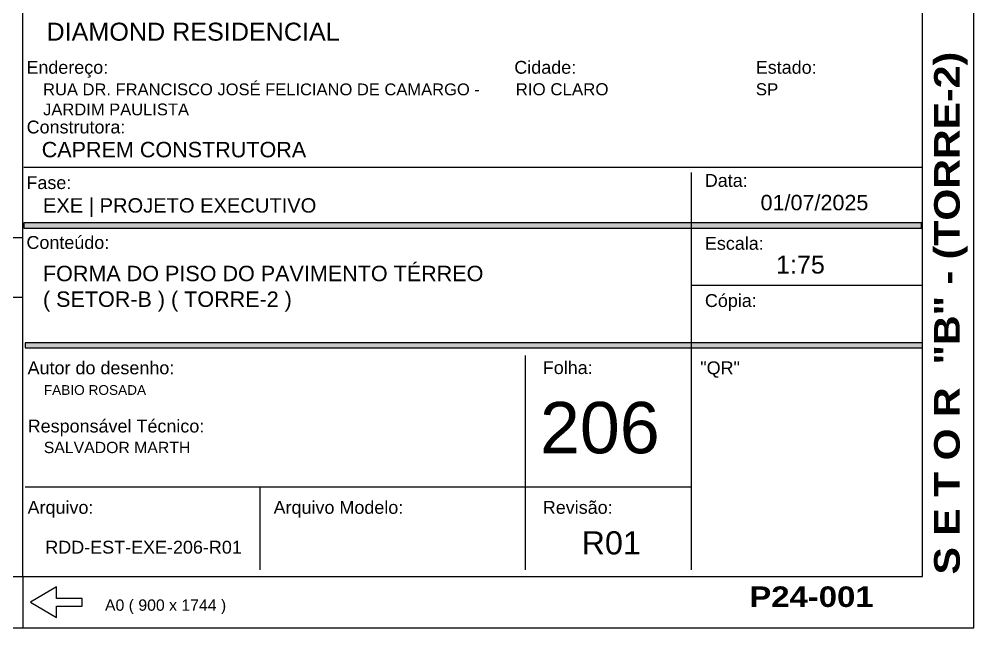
# Model space of a CAD drawing. Extents: x 0 to 13080, y 0 to 6750.
# Drawn here: x 11687 to 13080, y 0 to 889 of the extents above; entities that cross this region are included whole.
import ezdxf

# ---------------------------------------------------------------- set-up
doc = ezdxf.new("R2010")
doc.units = 0
doc.header["$MEASUREMENT"] = 0
for name, color, linetype in [('MTH-179', 1, 'CONTINUOUS'), ('MTH-18', 1, 'CONTINUOUS'), ('MTH-226', 6, 'CONTINUOUS'), ('MTH-230', 1, 'CONTINUOUS'), ('MTH-CARIMBO-TXT1', 1, 'CONTINUOUS'), ('MTH-CARIMBO-TXT2', 1, 'CONTINUOUS'), ('MTH-CARIMBOEFORMATO', 1, 'CONTINUOUS'), ('MTH-MARGEM', 5, 'CONTINUOUS'), ('MTH-TXT-NEGRITO', 5, 'CONTINUOUS'), ('MTH-TXT-NOTAS', 3, 'CONTINUOUS')]:
    doc.layers.add(name, color=color, linetype=linetype)
doc.styles.add('TQS_ARIAL', font='arial.ttf')
doc.styles.add('TQS_ARIAL_BLACK', font='ariblk.ttf')

msp = doc.modelspace()

# ---------------------------------------------------------------- linework, layer by layer
at = {"layer": 'MTH-179', "linetype": 'Continuous'}
for p, q in [((13080, 0), (13080, 6750)), ((11692.499993, 75), (11692.499993, 0)), ((0, 0), (13080, 0))]:
    msp.add_line(p, q, dxfattribs=at)
msp.add_lwpolyline([(11703.749993, 37.5), (11741.249993, 15), (11741.249993, 31.875), (11778.749993, 31.875), (11778.749993, 43.125), (11741.249993, 43.125), (11741.249993, 60), (11703.749993, 37.5)], dxfattribs=at)
at = {"layer": 'MTH-18', "linetype": 'Continuous'}
msp.add_line((10304.999993, 482.999398), (11692.499993, 482.999398), dxfattribs=at)
at = {"layer": 'MTH-226', "linetype": 'Continuous'}
msp.add_line((10304.999993, 569.999398), (11692.499993, 569.999398), dxfattribs=at)
at = {"layer": 'MTH-230', "linetype": 'Continuous'}
for q in [(11692.499993, 6675), (11692.499993, 1749.102719)]:
    msp.add_line((11692.499993, 75), q, dxfattribs=at)
at = {"layer": 'MTH-CARIMBO-TXT2', "linetype": 'Continuous'}
for p, q in [((12667.499993, 664.88623), (12667.499993, 85)), ((13004.999993, 499.88752), (12667.499993, 499.88752)), ((12425.338061, 397.710956), (12425.338061, 205.284995)), ((12038.16507, 205.284995), (12038.16507, 85)), ((12425.338061, 205.284995), (12425.338061, 85))]:
    msp.add_line(p, q, dxfattribs=at)
for points in [[(13003.469262, 672.12778), (11693.982507, 672.12778)], [(13003.469262, 583.428338), (13003.469262, 591.121742), (11693.982507, 591.121742), (11693.982507, 583.428338), (13003.469262, 583.428338)], [(11695.513238, 416.346702), (11695.513238, 408.653298), (13004.999993, 408.653298), (13004.999993, 416.346702), (11695.513238, 416.346702)], [(12667.499993, 205.284995), (11695.513238, 205.284995)]]:
    msp.add_lwpolyline(points, dxfattribs=at)
for points in [[(13003.469262, 583.428338), (13003.469262, 591.121742), (11693.982507, 591.121742)], [(13003.469262, 583.428338), (11693.982507, 591.121742), (11693.982507, 583.428338)], [(13003.469262, 583.428338), (11693.982507, 583.428338), (13003.469262, 583.428338)], [(11695.513238, 416.346702), (11695.513238, 408.653298), (13004.999993, 408.653298)], [(11695.513238, 416.346702), (13004.999993, 408.653298), (13004.999993, 416.346702)], [(11695.513238, 416.346702), (13004.999993, 416.346702), (11695.513238, 416.346702)]]:
    msp.add_solid(points, dxfattribs=at)
at = {"layer": 'MTH-MARGEM', "linetype": 'Continuous'}
for p, q in [((13005, 74.999931), (13005, 6675)), ((262.5, 75), (13005, 75))]:
    msp.add_line(p, q, dxfattribs=at)

# ---------------------------------------------------------------- texts
at = {"layer": 'MTH-CARIMBO-TXT1', "linetype": 'Continuous', "style": 'TQS_ARIAL'}
for s, height, p in [('DIAMOND RESIDENCIAL', 26.25, (11726.848342, 857.184669)), ('RUA DR. FRANCISCO JOSÉ FELICIANO DE CAMARGO -', 17.25, (11721.914522, 777.428958)), ('RIO CLARO', 17.625, (12411.408114, 777.428958)), ('SP', 17.625, (12761.722971, 777.428958)), ('JARDIM PAULISTA', 17.25, (11721.914522, 748.178958)), ('EXE | PROJETO EXECUTIVO', 21, (11721.705285, 606.195551)), ('FORMA DO PISO DO PAVIMENTO TÉRREO', 22.5, (11721.688461, 506.101979)), ('( SETOR-B ) ( TORRE-2 )', 22.5, (11721.688461, 468.601979)), ('206', 75, (12446.810969, 254.86079))]:
    msp.add_text(s, height=height, dxfattribs=at).set_placement(p)
at = {"layer": 'MTH-CARIMBOEFORMATO', "linetype": 'Continuous', "style": 'TQS_ARIAL'}
msp.add_text('A0 ( 900 x 1744 )', height=16.5, dxfattribs=at).set_placement((11812.207522, 25.063147))
at = {"layer": 'MTH-TXT-NEGRITO', "linetype": 'Continuous', "style": 'TQS_ARIAL_BLACK'}
msp.add_text('S E T O R  "B" - (TORRE-2)', height=37.5, rotation=90, dxfattribs=at).set_placement((13059.387993, 77.956971))
msp.add_text('P24-001', height=30, dxfattribs=at).set_placement((12752.336422, 30.558196))
at = {"layer": 'MTH-TXT-NOTAS', "linetype": 'Continuous', "style": 'TQS_ARIAL'}
for s, height, p in [('Endereço:', 18.75, (11697.511931, 808.903073)), ('Cidade:', 18.75, (12409.449134, 808.903073)), ('Estado:', 18.75, (12761.722971, 808.903073)), ('Construtora:', 18.75, (11697.891431, 721.75707)), ('CAPREM CONSTRUTORA', 22.5, (11719.85592, 686.932135)), ('Fase:', 18.75, (11697.581588, 640.581746)), ('Data:', 18.75, (12687.365404, 643.7923)), ('01/07/2025', 22.5, (12768.743717, 609.598888)), ('Conteúdo:', 18.75, (11697.581588, 553.254442)), ('Escala:', 18.75, (12687.499993, 551.957665)), ('1:75', 26.25, (12791.202521, 517.199487)), ('Cópia:', 18.75, (12687.499993, 468.416847)), ('Folha:', 18.75, (12450.958898, 370.55681)), ('Autor do desenho:', 18.75, (11699.280811, 370.235043)), ('"QR"', 18.75, (12680.746755, 370.235043)), ('FABIO ROSADA', 14.25, (11722.888647, 340.138107)), ('Responsável Técnico:', 18.75, (11699.434945, 285.253956)), ('SALVADOR MARTH', 16.5, (11722.888647, 255.15702)), ('Arquivo:', 18.75, (11699.222732, 166.534995)), ('Arquivo Modelo:', 18.75, (12058.16507, 166.534995)), ('Revisão:', 18.75, (12450.990855, 166.534995)), ('R01', 33.75, (12507.5829, 107.303388)), ('RDD-EST-EXE-206-R01', 18.75, (11725.127216, 108.455399))]:
    msp.add_text(s, height=height, dxfattribs=at).set_placement(p)

doc.saveas('drawing.dxf')
